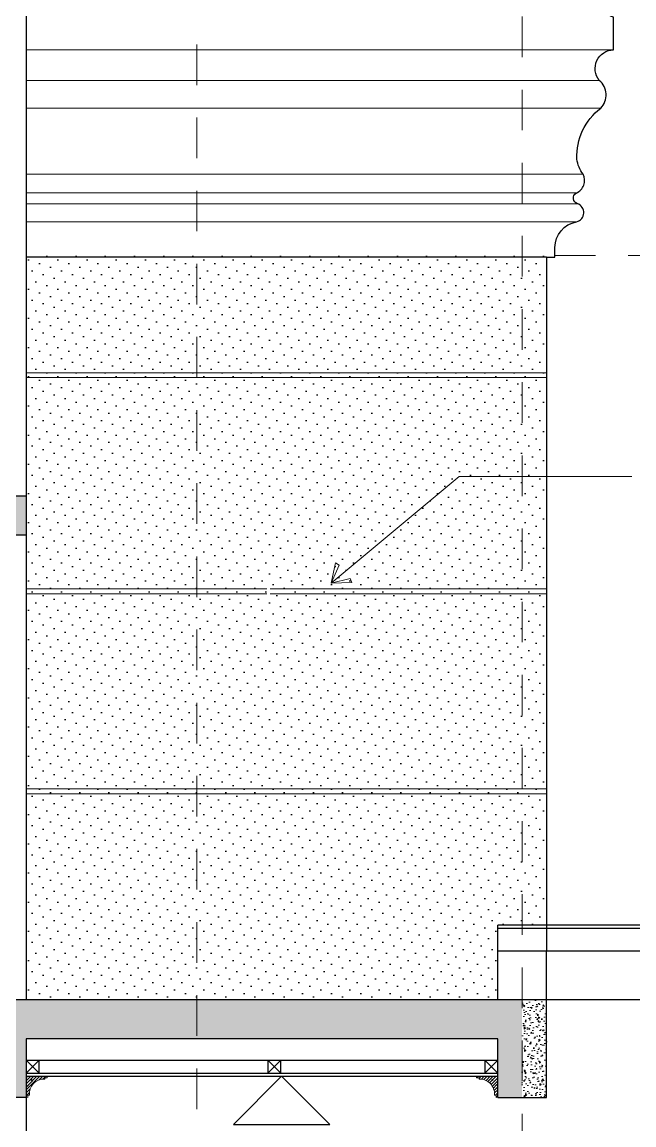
# Model space of a CAD drawing. Header units: millimetres. Extents: x -9564 to 494436, y -140371 to 4257.
# Drawn here: x 325.553 to 327.435, y 114.746 to 118.139 of the extents above; entities that cross this region are included whole.
import ezdxf
from ezdxf.enums import TextEntityAlignment as Align

# ---------------------------------------------------------------- set-up
doc = ezdxf.new("R2010")
doc.units = ezdxf.units.MM
doc.header["$MEASUREMENT"] = 0
doc.linetypes.add('HIDDEN2', pattern=[0.1875, 0.125, -0.0625])
for name, color, linetype, lineweight in [('09-Arsiran', 8, 'Continuous', 5), ('8', 8, 'Continuous', 5), ('AS', 8, 'HIDDEN2', 5), ('DIM', 1, 'Continuous', 5), ('l1', 5, 'Continuous', 5), ('XR-KOP A3_MOZART$0$A-TXTKOP', 3, 'Continuous', 5)]:
    doc.layers.add(name, color=color, linetype=linetype, lineweight=lineweight)
doc.layers.add('ht', color=14, linetype='Continuous')
doc.styles.add('HAND', font='ROMAND.SHX', dxfattribs={"width": 0.8, "height": 250})
doc.styles.add('XR-KOP A3_MOZART$0$ROMAND', font='romand.shx', dxfattribs={"height": 2, "bigfont": 'bigfont.shx'})
pattern_1 = [(95, (273.608206, -115.293378), (0.02801893, 0.023510676), [0.00381, -0.04191]), (40, (273.608206, -115.293378), (-0.032003691, 0.022035346), [0.003048, -0.033528117]), (145.451445, (273.61054, -115.29142), (-0.0039847595, 0.0455460204), [0.003238002, -0.035618049]), (91.1842, (273.60102, -115.286194), (0.044282049, 0.032390683), [0.005715, -0.062865]), (141.635558, (273.60471, -115.283494), (-0.001417323, 0.068565353), [0.004857005, -0.053427122]), (36.18415, (273.60102, -115.286194), (-0.001417323, 0.068565353), [0.004571993, -0.050291946]), (66, (273.60641, -115.284397), (0.035903996, 0.00697903), [0.00381, -0.04191]), (11, (273.60641, -115.284397), (-0.017307985, 0.034788239), [0.003048, -0.033528]), (116.451445, (273.609402, -115.283816), (0.01859601, 0.0417672685), [0.003238002, -0.0356179875]), (82.5, (273.608206, -115.293378), (-0.0115210938, 0.0123946827), [0, -0.0331216, 0, -0.034036, 0, -0.033655]), (52.5, (273.608206, -115.293378), (-0.0047179455, 0.0236174), [0, -0.0194056, 0, -0.0323596, 0, -0.012827]), (12.5, (273.600196, -115.301388), (0.0199855726, 0.0183652391), [0, -0.0127, 0, -0.039624, 0, -0.052578]), (2.5, (273.596604, -115.30498), (0.017352781, 0.0245444786), [0, -0.01651, 0, -0.0263144, 0, -0.037338])]

# ---------------------------------------------------------------- blocks, each defined once
blk = doc.blocks.new('aspot')
at = {"layer": 'AS'}
for p, q in [((118.8574, 123.0771), (118.8574, 140.6216)), ((119.8574, 123.3878), (119.8574, 140.6216))]:
    blk.add_line(p, q, dxfattribs=at)
blk = doc.blocks.new('A$C2a879c63')
h = blk.add_hatch()
h.set_pattern_fill('DOTS', color=8, scale=0.02, angle=45)
h.set_pattern_definition([(45, (315.403262, -115.293378), (-0.01122532, 0.0336759605), [0, -0.03175])])
h.paths.add_polyline_path([(355.9306, 13.8254), (355.9306, 14.0554), (356.0806, 14.0554), (356.0806, 16.1154), (354.4806, 16.1154), (354.4806, 13.8254)])
at = {"layer": 'DIM', "true_color": 0x636466}
h = blk.add_hatch(dxfattribs=at)
h.set_pattern_fill('AR-CONC', color=251, scale=0.0002, angle=45)
h.set_pattern_definition([(95, (203.148187, -115.293378), (0.02801893, 0.023510676), [0.00381, -0.04191]), (40, (203.148187, -115.293378), (-0.0320036906, 0.022035346), [0.003048, -0.033528117]), (145.451445, (203.15052, -115.29142), (-0.0039847595, 0.0455460204), [0.003238002, -0.035618049]), (91.1842, (203.141002, -115.286194), (0.044282049, 0.032390683), [0.005715, -0.062865]), (141.635558, (203.14469, -115.283494), (-0.001417323, 0.068565353), [0.004857005, -0.053427122]), (36.18415, (203.141, -115.286194), (-0.001417323, 0.068565353), [0.004571993, -0.050291946]), (66, (203.14639, -115.284397), (0.035903996, 0.00697903), [0.00381, -0.04191]), (11, (203.14639, -115.284397), (-0.017307985, 0.0347882386), [0.003048, -0.033528]), (116.451445, (203.149383, -115.283816), (0.0185960104, 0.0417672685), [0.003238002, -0.0356179875]), (82.5, (203.148187, -115.293378), (-0.0115210938, 0.0123946827), [0, -0.0331216, 0, -0.034036, 0, -0.033655]), (52.5, (203.148187, -115.293378), (-0.0047179455, 0.0236174), [0, -0.0194056, 0, -0.0323596, 0, -0.012827]), (12.5, (203.140176, -115.301388), (0.0199855726, 0.0183652391), [0, -0.0127, 0, -0.039624, 0, -0.052578]), (2.5, (203.136584, -115.30498), (0.017352781, 0.0245444786), [0, -0.01651, 0, -0.0263144, 0, -0.037338])])
h.paths.add_polyline_path([(352.5493, 16.1454), (352.2856, 16.1454), (352.2856, 16.3379), (352.0218, 16.3379), (352.0218, 16.5304), (351.7581, 16.5304), (351.7581, 16.7229), (351.4943, 16.7229), (351.4943, 16.9154), (346.4106, 16.9154), (346.4106, 16.4154), (346.5606, 16.4154), (346.5606, 16.7954), (349.0806, 16.7954), (349.0806, 16.4154), (349.2306, 16.4154), (349.2306, 16.7954), (351.3331, 16.7954), (351.3331, 16.4154), (351.4831, 16.4154), (351.4831, 16.5814), (353.3141, 15.2554), (354.4806, 15.2554), (354.4806, 15.3754), (353.3406, 15.3754), (353.3406, 15.5679), (353.0768, 15.5679), (353.0768, 15.7604), (352.8131, 15.7604), (352.8131, 15.9529), (352.5493, 15.9529)])
h = blk.add_hatch(dxfattribs=at)
h.set_pattern_fill('AR-CONC', color=251, scale=0.0002, angle=45)
h.set_pattern_definition([(95, (203.148187, -115.293378), (0.02801893, 0.023510676), [0.00381, -0.04191]), (40, (203.148187, -115.293378), (-0.0320036906, 0.022035346), [0.003048, -0.033528117]), (145.451445, (203.15052, -115.29142), (-0.0039847595, 0.0455460204), [0.003238002, -0.035618049]), (91.1842, (203.141002, -115.286194), (0.044282049, 0.032390683), [0.005715, -0.062865]), (141.635558, (203.14469, -115.283494), (-0.001417323, 0.068565353), [0.004857005, -0.053427122]), (36.18415, (203.141, -115.286194), (-0.001417323, 0.068565353), [0.004571993, -0.050291946]), (66, (203.14639, -115.284397), (0.035903996, 0.00697903), [0.00381, -0.04191]), (11, (203.14639, -115.284397), (-0.017307985, 0.0347882386), [0.003048, -0.033528]), (116.451445, (203.149383, -115.283816), (0.0185960104, 0.0417672685), [0.003238002, -0.0356179875]), (82.5, (203.148187, -115.293378), (-0.0115210938, 0.0123946827), [0, -0.0331216, 0, -0.034036, 0, -0.033655]), (52.5, (203.148187, -115.293378), (-0.0047179455, 0.0236174), [0, -0.0194056, 0, -0.0323596, 0, -0.012827]), (12.5, (203.140176, -115.301388), (0.0199855726, 0.0183652391), [0, -0.0127, 0, -0.039624, 0, -0.052578]), (2.5, (203.136584, -115.30498), (0.017352781, 0.0245444786), [0, -0.01651, 0, -0.0263144, 0, -0.037338])])
h.paths.add_polyline_path([(350.4825, 16.9154), (350.4825, 16.7954), (351.3331, 16.7954), (351.3331, 16.4154), (351.4831, 16.4154), (351.4831, 16.5814), (353.3141, 15.2554), (354.4806, 15.2554), (354.4806, 15.3754), (353.3406, 15.3754), (353.3406, 15.5679), (353.0768, 15.5679), (353.0768, 15.7604), (352.8131, 15.7604), (352.8131, 15.9529), (352.5493, 15.9529), (352.5493, 16.1454), (352.2856, 16.1454), (352.2856, 16.3379), (352.0218, 16.3379), (352.0218, 16.5304), (351.7581, 16.5304), (351.7581, 16.7229), (351.4943, 16.7229), (351.4943, 16.9154)])
h = blk.add_hatch(dxfattribs=at)
h.set_pattern_fill('AR-CONC', color=251, scale=0.0002, angle=45)
h.set_pattern_definition(pattern_1)
h.paths.add_polyline_path([(354.3306, 13.5254), (354.4056, 13.5254), (354.4056, 13.8254), (354.3306, 13.8254)])
h.paths.add_polyline_path([(354.4056, 13.8254), (354.4056, 13.5254), (354.4806, 13.5254), (354.4806, 13.7054), (355.0056, 13.7054), (355.0056, 13.8254)])
h.paths.add_polyline_path([(355.9306, 13.7054), (355.9306, 13.5254), (356.0056, 13.5254), (356.0056, 13.8254), (355.0056, 13.8254), (355.0056, 13.7054)])
h.paths.add_polyline_path([(358.8056, 13.8254), (358.8056, 13.5254), (358.9556, 13.5254), (358.9556, 13.7054), (359.8056, 13.7054), (359.8056, 13.5254), (359.9556, 13.5254), (359.9556, 13.8254)])
h = blk.add_hatch(dxfattribs=at)
h.set_pattern_fill('AR-CONC', color=251, scale=0.0002, angle=45)
h.set_pattern_definition(pattern_1)
h.paths.add_polyline_path([(356.0806, 13.8254), (356.0056, 13.8254), (356.0056, 13.5254), (356.0806, 13.5254)])
at = {"layer": 'ht'}
h = blk.add_hatch(dxfattribs=at)
h.set_pattern_fill('ANSI31', color=256, scale=0.051834, style=0)
h.set_pattern_definition([(45, (41.925169, -109.006318), (-0.00458155367, 0.00458155367), [])])
h.paths.add_polyline_path([(354.5269, 13.581), (354.5245, 13.5902), (354.5454, 13.5902), (354.5454, 13.5852), (354.5378, 13.5852), (354.5378, 13.5818, 0.060639)])
h.paths.add_polyline_path([(354.4935, 13.5528), (354.4907, 13.5637, 0.341538), (354.5004, 13.5762, 0.587784), (354.4806, 13.5873), (354.4806, 13.5902), (354.5245, 13.5902), (354.5269, 13.581, 0.256533)])
h.paths.add_polyline_path([(354.4806, 13.5873, -0.587784), (354.5004, 13.5762, -0.587784), (354.4806, 13.5652)], flags=16)
h.paths.add_polyline_path([(354.4806, 13.5652, 0.205076), (354.4907, 13.5637), (354.4935, 13.5528, 0.113633), (354.4906, 13.5327), (354.4856, 13.5327), (354.4856, 13.5254), (354.4806, 13.5254)])
h = blk.add_hatch(dxfattribs=at)
h.set_pattern_fill('ANSI31', color=256, scale=0.051834, style=0)
h.set_pattern_definition([(45, (42.943942, -109.006318), (-0.00458155367, 0.00458155367), [])])
h.paths.add_polyline_path([(355.8843, 13.581), (355.8867, 13.5902), (355.8658, 13.5902), (355.8658, 13.5852), (355.8734, 13.5852), (355.8734, 13.5818, -0.060639)])
h.paths.add_polyline_path([(355.9177, 13.5528), (355.9205, 13.5637, -0.341538), (355.9108, 13.5762, -0.587784), (355.9306, 13.5873), (355.9306, 13.5902), (355.8867, 13.5902), (355.8843, 13.581, -0.256533)])
h.paths.add_polyline_path([(355.9306, 13.5873, 0.587784), (355.9108, 13.5762, 0.587784), (355.9306, 13.5652)], flags=16)
h.paths.add_polyline_path([(355.9306, 13.5652, -0.205076), (355.9205, 13.5637), (355.9177, 13.5528, -0.113633), (355.9205, 13.5327), (355.9256, 13.5327), (355.9256, 13.5254), (355.9306, 13.5254)])
for p, q in [((354.4806, 20.6454), (354.4806, 13.8254)), ((356.0806, 16.1104), (354.4806, 16.1104)), ((356.0806, 16.1104), (356.0806, 13.9754)), ((353.3406, 15.3754), (354.4806, 15.3754)), ((353.3406, 15.3754), (354.4806, 15.3754)), ((353.3141, 15.2554), (354.4806, 15.2554)), ((353.3141, 15.2554), (354.4806, 15.2554)), ((355.9306, 13.8254), (355.9306, 14.0554)), ((358.9556, 14.0554), (355.9306, 14.0554)), ((358.9556, 14.0454), (355.9306, 14.0454)), ((358.9556, 13.9754), (355.9306, 13.9754)), ((356.0806, 13.5254), (356.0806, 13.9754)), ((356.0806, 13.8254), (354.3306, 13.8254)), ((358.9556, 13.8254), (356.0806, 13.8254)), ((354.4806, 13.7054), (354.4806, 10.0054)), ((355.9306, 13.7054), (354.4806, 13.7054)), ((355.9306, 13.5254), (355.9306, 13.7054)), ((354.4806, 13.6404), (355.9306, 13.6404)), ((354.5206, 13.6004), (354.4806, 13.6404)), ((354.4806, 13.6004), (354.5206, 13.6404)), ((354.5206, 13.6004), (354.5206, 13.6404)), ((355.224, 13.6404), (355.224, 13.6004)), ((355.264, 13.6004), (355.224, 13.6404)), ((355.224, 13.6004), (355.264, 13.6404)), ((355.264, 13.6004), (355.264, 13.6404)), ((355.8906, 13.6404), (355.8906, 13.6004)), ((355.9306, 13.6004), (355.8906, 13.6404)), ((355.8906, 13.6004), (355.9306, 13.6404)), ((354.4806, 13.6154), (354.4806, 13.5654)), ((355.9306, 13.5754), (355.9306, 13.6154)), ((354.4806, 13.6004), (355.9306, 13.6004)), ((354.4806, 13.5904), (355.9306, 13.5904)), ((355.8906, 13.6004), (355.9306, 13.6004)), ((354.4806, 13.5254), (354.3306, 13.5254)), ((354.4806, 13.5254), (354.4806, 13.4754)), ((355.9306, 13.5254), (356.0806, 13.5254))]:
    blk.add_line(p, q)
blk.add_lwpolyline([(356.0806, 16.1104), (356.1068, 16.1104), (356.1068, 16.1396, -0.36498), (356.1734, 16.2187, 0.741922), (356.176, 16.2745, -0.66528), (356.1725, 16.3075, 0.438756), (356.193, 16.3651, -0.123299), (356.174, 16.4119, -0.24485), (356.2478, 16.5684, 0.438632), (356.243, 16.6538, -0.621787), (356.287, 16.7479), (356.287, 16.8479, -0.319918), (356.2393, 16.9104)], format="xyb")
blk.add_lwpolyline([(355.266, 13.5904), (355.118, 13.4424), (355.414, 13.4424), (355.266, 13.5904)])
at = {"layer": '09-Arsiran'}
for p, q in [((356.287, 16.7479), (354.4806, 16.7479)), ((356.243, 16.6538), (354.4806, 16.6538)), ((356.2478, 16.5684), (354.4806, 16.5684)), ((356.193, 16.3651), (354.4806, 16.3651)), ((356.1725, 16.3075), (354.4806, 16.3075)), ((356.176, 16.2745), (354.4806, 16.2745)), ((356.1734, 16.2187), (354.4806, 16.2187)), ((354.4806, 15.7545), (356.0806, 15.7545)), ((354.4806, 15.7395), (356.0806, 15.7395)), ((354.4806, 15.0895), (355.2206, 15.0895)), ((354.4806, 15.0745), (355.2206, 15.0745)), ((355.2306, 15.0895), (356.0806, 15.0895)), ((355.2306, 15.0745), (356.0806, 15.0745)), ((354.4806, 14.4745), (355.2206, 14.4745)), ((354.4806, 14.4595), (355.2206, 14.4595)), ((355.2206, 14.4745), (356.0806, 14.4745)), ((355.2206, 14.4595), (356.0806, 14.4595))]:
    blk.add_line(p, q, dxfattribs=at)
at = {"layer": '8'}
for p, q in [((355.4189, 15.1077), (355.8117, 15.4357)), ((355.8117, 15.4357), (356.3431, 15.4357)), ((355.4189, 15.1077), (355.4321, 15.17)), ((355.4321, 15.17), (355.4433, 15.1621)), ((355.4433, 15.1621), (355.4189, 15.1077)), ((355.4767, 15.122), (355.4189, 15.1077)), ((355.4189, 15.1077), (355.4825, 15.1096)), ((355.4825, 15.1096), (355.4767, 15.122))]:
    blk.add_line(p, q, dxfattribs=at)
at = {"layer": 'AS'}
blk.add_line((356.1068, 16.1154), (364.0556, 16.1154), dxfattribs=at)
at = {"layer": 'l1'}
for p, q in [((354.5454, 13.5902), (354.4806, 13.5902)), ((354.4806, 13.5902), (354.4806, 13.5254)), ((354.5378, 13.5852), (354.5378, 13.5818)), ((354.5454, 13.5852), (354.5378, 13.5852)), ((354.5454, 13.5902), (354.5454, 13.5852)), ((355.8658, 13.5902), (355.9306, 13.5902)), ((355.8658, 13.5902), (355.8658, 13.5852)), ((355.8658, 13.5852), (355.8734, 13.5852)), ((355.8734, 13.5852), (355.8734, 13.5818)), ((355.9306, 13.5902), (355.9306, 13.5254)), ((354.4856, 13.5327), (354.4856, 13.5254)), ((354.4906, 13.5327), (354.4856, 13.5327)), ((355.9205, 13.5327), (355.9256, 13.5327)), ((355.9256, 13.5327), (355.9256, 13.5254))]:
    blk.add_line(p, q, dxfattribs=at)
for centre in [(354.4967, 13.5792), (355.9145, 13.5792)]:
    blk.add_circle(centre, 0.00162, dxfattribs=at)
for centre, start, end in [((354.5358, 13.5365), 87.4734, 184.8374), ((355.8754, 13.5365), 355.1626, 92.5266)]:
    blk.add_arc(centre, 0.0453, start, end, dxfattribs=at)
blk.add_blockref('aspot', (236.1482, -116.7876))
at = {"color": 4, "style": 'HAND'}
for tag, height, rotation, p in [('DRY.WASHER', 0.054, 0, (11.9366, 24.9122)), ('PATIO', 0.135, 0, (20.9666, 21.5696)), ('GENSET', 0.135, 0, (18.2157, 17.1045)), ('PLANTERBOX', 0.135, 90, (22.169, 13.2959)), ('PLANTERBOX', 0.135, 0, (18.5224, 11.5633)), ('PATIO', 0.135, 0, (400.0395, 10.821)), ('CARPORT', 0.135, 0, (12.157, 9.7744)), ('CARPORT', 0.135, 0, (20.6202, 9.7744))]:
    blk.add_attdef(tag, text='', height=height, rotation=rotation, dxfattribs=at).set_placement(p, align=Align.MIDDLE)
at = {"layer": 'XR-KOP A3_MOZART$0$A-TXTKOP', "style": 'XR-KOP A3_MOZART$0$ROMAND'}
for tag, p in [('1:200', (37.0468, 3.1879)), ('1:100', (79.0468, 3.1879)), ('1:100', (121.0468, 3.1879)), ('1:100', (163.0468, 3.1879)), ('1:100', (205.0468, 3.1879)), ('1:100', (247.0468, 3.1879)), ('1:100', (289.0468, 3.1879)), ('1:100', (331.0468, 3.1879)), ('1:100', (373.0468, 3.1879)), ('1:100', (415.0468, 3.1879)), ('1:100', (457.0468, 3.1879)), ('1:100', (499.0468, 3.1879))]:
    blk.add_attdef(tag, text='', height=0.1296, dxfattribs=at).set_placement(p, align=Align.MIDDLE)

msp = doc.modelspace()

# ---------------------------------------------------------------- block references
msp.add_blockref('A$C2a879c63', (-28.9148, 101.3058))

doc.saveas('drawing.dxf')
